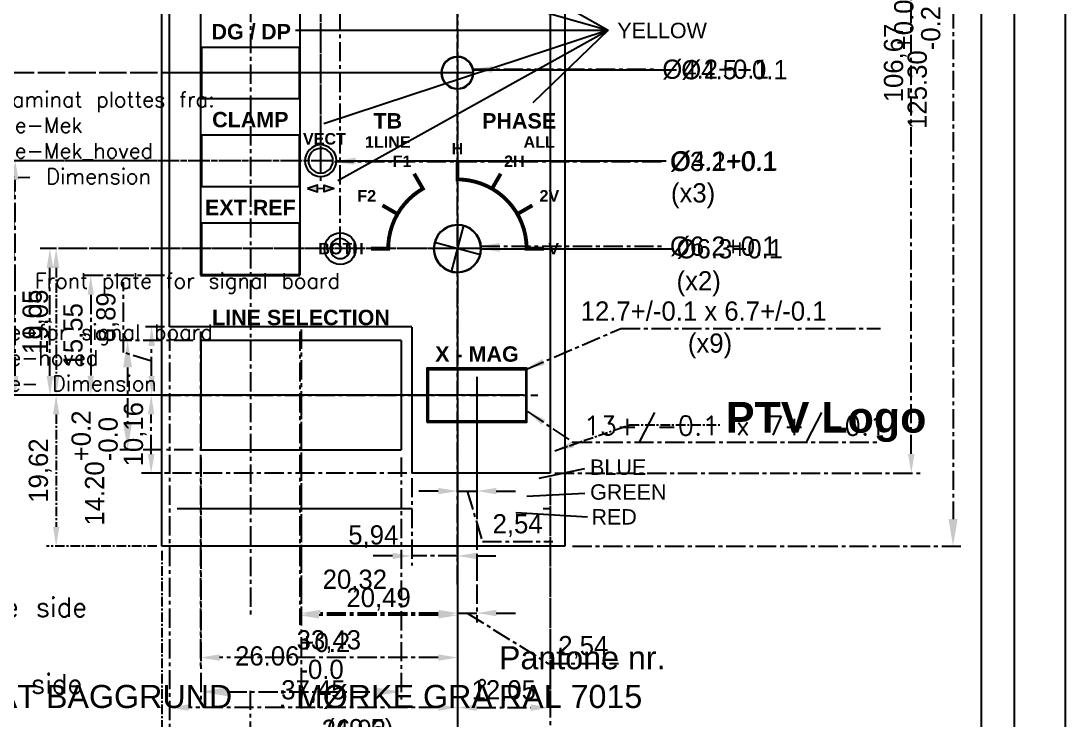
# Model space of a CAD drawing. Extents: x -4 to 200, y 9 to 291.
# Drawn here: x 64.2 to 200, y 105.4 to 196.3 of the extents above; entities that cross this region are included whole.
import ezdxf
from ezdxf.enums import TextEntityAlignment as Align

# ---------------------------------------------------------------- set-up
doc = ezdxf.new("R2010")
doc.units = 0
doc.header["$MEASUREMENT"] = 0
doc.linetypes.add('CENTER', pattern=[2, 1.25, -0.25, 0.25, -0.25])
doc.linetypes.add('CENTERX2', pattern=[4, 2.5, -0.5, 0.5, -0.5])
for name, color, linetype in [('110-1 - hoved', 1, 'CONTINUOUS'), ('115-1-White_text', 7, 'CONTINUOUS'), ('115-1_YELLOW_text', 2, 'CONTINUOUS'), ('Frontplate -Dimension', 6, 'CENTERX2'), ('Frontplate -hoved', 6, 'CONTINUOUS'), ('Frontplate f. signal board', 4, 'CONTINUOUS'), ('README', 7, 'CONTINUOUS'), ('Textplate - Mek.', 3, 'CONTINUOUS'), ('Textplate - Mek_hoved', 40, 'CONTINUOUS'), ('Textplate -Dimension', 1, 'CENTERX2')]:
    doc.layers.add(name, color=color, linetype=linetype)
doc.styles.add('dk-audio', font='ARIALBD.TTF')
doc.styles.add('TXT', font='txt')
doc.styles.add('UV', font='ARIAL.TTF')
doc.dimstyles.new('ISO-25', dxfattribs={"dimtxt": 2.5, "dimasz": 2.5, "dimexe": 1.25, "dimexo": 0.625, "dimtad": 1, "dimtxsty": 'Standard', "dimcen": 2.5, "dimadec": 0, "dimazin": 0, "dimtfac": 1, "dimtmove": 0, "dimatfit": 3, "dimfxl": 0, "dimarcsym": 0})
doc.dimstyles.new('TOL', dxfattribs={"dimtxt": 2.5, "dimasz": 3.5, "dimexe": 1, "dimexo": 1, "dimgap": 1, "dimtad": 0, "dimzin": 0, "dimdsep": 46, "dimtxsty": 'Standard', "dimcen": 0.09, "dimadec": 0, "dimazin": 0, "dimtol": 1, "dimtm": 0.2, "dimtfac": 1, "dimtix": 1, "dimtmove": 2, "dimatfit": 3, "dimfxl": 0, "dimtvp": 0.8, "dimtolj": 1, "dimtzin": 0, "dimarcsym": 0})

# ---------------------------------------------------------------- blocks, each defined once
blk = doc.blocks.new('*D0')
at = {"layer": 'Textplate -Dimension', "color": 0, "lineweight": -2}
for p, q in [((135.95, 253.3), (186.43, 253.3)), ((185.43, 249.8), (185.43, 131.5)), ((135.95, 128), (186.43, 128))]:
    blk.add_line(p, q, dxfattribs=at)
at = {"layer": 'Textplate -Dimension', "color": 0}
for points in [[(184.85, 249.8), (186.02, 249.8), (185.43, 253.3)], [(184.85, 131.5), (186.02, 131.5), (185.43, 128)]]:
    blk.add_solid(points, dxfattribs=at)
at = {"layer": 'Textplate -Dimension', "color": 0, "insert": (180.77, 190.65), "char_height": 2.5, "attachment_point": 5, "rotation": 90}
blk.add_mtext('\\A1;125.30\\S+0.0^ -0.2;', dxfattribs=at)
blk = doc.blocks.new('*D2')
at = {"layer": 'Textplate -Dimension', "color": 0, "lineweight": -2}
for p, q in [((87.62, 139.52), (87.62, 108.06)), ((113.68, 139.52), (113.68, 108.06)), ((91.12, 109.06), (110.18, 109.06))]:
    blk.add_line(p, q, dxfattribs=at)
at = {"layer": 'Textplate -Dimension', "color": 0}
for points in [[(91.12, 109.64), (91.12, 108.47), (87.62, 109.06)], [(110.18, 109.64), (110.18, 108.47), (113.68, 109.06)]]:
    blk.add_solid(points, dxfattribs=at)
at = {"layer": 'Textplate -Dimension', "color": 0, "insert": (99.56, 113.72), "char_height": 2.5, "attachment_point": 5}
blk.add_mtext('\\A1;26.06\\S+0.2^ -0.0;', dxfattribs=at)
blk = doc.blocks.new('*D4')
at = {"layer": 'Textplate -Dimension', "color": 0, "lineweight": -2}
for p, q in [((81.92, 178.1), (62, 178.1)), ((63.25, 175.6), (63.25, 150.12)), ((71.43, 147.62), (62, 147.62))]:
    blk.add_line(p, q, dxfattribs=at)
at = {"layer": 'Textplate -Dimension', "color": 0}
for points in [[(62.83, 175.6), (63.67, 175.6), (63.25, 178.1)], [(62.83, 150.12), (63.67, 150.12), (63.25, 147.62)]]:
    blk.add_solid(points, dxfattribs=at)
at = {"layer": 'Textplate -Dimension', "color": 0, "insert": (61.17, 162.86), "char_height": 2.5, "attachment_point": 5, "rotation": 90}
blk.add_mtext('30,48', dxfattribs=at)
blk = doc.blocks.new('*D5')
at = {"layer": 'Textplate -Dimension', "color": 0, "lineweight": -2}
for p, q in [((81.92, 189.53), (55.12, 189.53)), ((56.37, 150.12), (56.37, 187.03)), ((62.63, 147.62), (55.12, 147.62))]:
    blk.add_line(p, q, dxfattribs=at)
at = {"layer": 'Textplate -Dimension', "color": 0}
for points in [[(55.95, 187.03), (56.78, 187.03), (56.37, 189.53)], [(55.95, 150.12), (56.78, 150.12), (56.37, 147.62)]]:
    blk.add_solid(points, dxfattribs=at)
at = {"layer": 'Textplate -Dimension', "color": 0, "insert": (54.28, 168.57), "char_height": 2.5, "attachment_point": 5, "rotation": 90}
blk.add_mtext('41,91', dxfattribs=at)
blk = doc.blocks.new('*D6')
at = {"layer": 'Textplate -Dimension', "color": 0, "lineweight": -2}
for p, q in [((81.92, 200.96), (46.89, 200.96)), ((48.14, 198.46), (48.14, 150.12)), ((55.74, 147.62), (46.89, 147.62))]:
    blk.add_line(p, q, dxfattribs=at)
at = {"layer": 'Textplate -Dimension', "color": 0}
for points in [[(47.72, 198.46), (48.56, 198.46), (48.14, 200.96)], [(47.72, 150.12), (48.56, 150.12), (48.14, 147.62)]]:
    blk.add_solid(points, dxfattribs=at)
at = {"layer": 'Textplate -Dimension', "color": 0, "insert": (46.06, 174.29), "char_height": 2.5, "attachment_point": 5, "rotation": 90}
blk.add_mtext('53,34', dxfattribs=at)
blk = doc.blocks.new('*D7')
at = {"layer": 'Textplate -Dimension', "color": 0, "lineweight": -2}
for p, q in [((81.92, 212.39), (38.88, 212.39)), ((40.13, 209.89), (40.13, 150.12)), ((47.51, 147.62), (38.88, 147.62))]:
    blk.add_line(p, q, dxfattribs=at)
at = {"layer": 'Textplate -Dimension', "color": 0}
for points in [[(39.72, 209.89), (40.55, 209.89), (40.13, 212.39)], [(39.72, 150.12), (40.55, 150.12), (40.13, 147.62)]]:
    blk.add_solid(points, dxfattribs=at)
at = {"layer": 'Textplate -Dimension', "color": 0, "insert": (38.05, 180), "char_height": 2.5, "attachment_point": 5, "rotation": 90}
blk.add_mtext('64,77', dxfattribs=at)
blk = doc.blocks.new('*D8')
at = {"layer": 'Textplate -Dimension', "color": 0, "lineweight": -2}
for p, q in [((81.92, 223.82), (29.99, 223.82)), ((31.24, 221.32), (31.24, 150.12)), ((38.26, 147.62), (29.99, 147.62))]:
    blk.add_line(p, q, dxfattribs=at)
at = {"layer": 'Textplate -Dimension', "color": 0}
for points in [[(30.82, 221.32), (31.66, 221.32), (31.24, 223.82)], [(30.82, 150.12), (31.66, 150.12), (31.24, 147.62)]]:
    blk.add_solid(points, dxfattribs=at)
at = {"layer": 'Textplate -Dimension', "color": 0, "insert": (29.16, 185.72), "char_height": 2.5, "attachment_point": 5, "rotation": 90}
blk.add_mtext('76,2', dxfattribs=at)
blk = doc.blocks.new('*D9')
at = {"layer": 'Textplate -Dimension', "color": 0, "lineweight": -2}
for p, q in [((81.92, 235.25), (20.43, 235.25)), ((21.68, 232.75), (21.68, 150.12)), ((29.37, 147.62), (20.43, 147.62))]:
    blk.add_line(p, q, dxfattribs=at)
at = {"layer": 'Textplate -Dimension', "color": 0}
for points in [[(21.26, 232.75), (22.1, 232.75), (21.68, 235.25)], [(21.26, 150.12), (22.1, 150.12), (21.68, 147.62)]]:
    blk.add_solid(points, dxfattribs=at)
at = {"layer": 'Textplate -Dimension', "color": 0, "insert": (19.6, 191.44), "char_height": 2.5, "attachment_point": 5, "rotation": 90}
blk.add_mtext('87,63', dxfattribs=at)
blk = doc.blocks.new('*D10')
at = {"layer": 'Textplate -Dimension', "color": 0, "lineweight": -2}
for p, q in [((86.64, 154.72), (77.1, 154.72)), ((78.1, 151.22), (78.1, 144.02)), ((86.64, 140.52), (77.1, 140.52))]:
    blk.add_line(p, q, dxfattribs=at)
at = {"layer": 'Textplate -Dimension', "color": 0}
for points in [[(77.52, 151.22), (78.68, 151.22), (78.1, 154.72)], [(77.52, 144.02), (78.68, 144.02), (78.1, 140.52)]]:
    blk.add_solid(points, dxfattribs=at)
at = {"layer": 'Textplate -Dimension', "color": 0, "insert": (73.81, 138.14), "char_height": 2.5, "attachment_point": 5, "rotation": 90}
blk.add_mtext('\\A1;14.20\\S+0.2^ -0.0;', dxfattribs=at)
blk = doc.blocks.new('*D16')
at = {"layer": 'Textplate -Dimension', "color": 0, "lineweight": -2}
for p, q in [((120.99, 122.38), (120.99, 100.6)), ((94.06, 109.19), (94.06, 100.6)), ((118.49, 101.85), (96.56, 101.85))]:
    blk.add_line(p, q, dxfattribs=at)
at = {"layer": 'Textplate -Dimension', "color": 0}
for points in [[(96.56, 102.27), (96.56, 101.44), (94.06, 101.85)], [(118.49, 102.27), (118.49, 101.44), (120.99, 101.85)]]:
    blk.add_solid(points, dxfattribs=at)
at = {"layer": 'Textplate -Dimension', "color": 0, "insert": (107.52, 103.94), "char_height": 2.5, "attachment_point": 5}
blk.add_mtext('26,92', dxfattribs=at)
blk = doc.blocks.new('*D18')
at = {"layer": 'Frontplate -Dimension', "color": 0, "linetype": 'CENTERX2', "lineweight": -2}
for p, q in [((81.28, 147.62), (79.92, 147.62)), ((81.17, 139.96), (81.17, 145.12)), ((114.42, 137.46), (79.92, 137.46))]:
    blk.add_line(p, q, dxfattribs=at)
at = {"layer": 'Frontplate -Dimension', "color": 0, "linetype": 'CENTERX2'}
for points in [[(80.75, 145.12), (81.59, 145.12), (81.17, 147.62)], [(80.75, 139.96), (81.59, 139.96), (81.17, 137.46)]]:
    blk.add_solid(points, dxfattribs=at)
at = {"layer": 'Frontplate -Dimension', "color": 0, "linetype": 'CENTERX2', "insert": (79.09, 142.54), "char_height": 2.5, "attachment_point": 5, "rotation": 90}
blk.add_mtext('10,16', dxfattribs=at)
blk = doc.blocks.new('*D19')
at = {"layer": 'Frontplate -Dimension', "color": 0, "linetype": 'CENTERX2', "lineweight": -2}
for p, q in [((120.78, 166.67), (66.75, 166.67)), ((68, 150.12), (68, 164.17)), ((82.91, 147.62), (66.75, 147.62))]:
    blk.add_line(p, q, dxfattribs=at)
at = {"layer": 'Frontplate -Dimension', "color": 0, "linetype": 'CENTERX2'}
for points in [[(67.58, 164.17), (68.42, 164.17), (68, 166.67)], [(67.58, 150.12), (68.42, 150.12), (68, 147.62)]]:
    blk.add_solid(points, dxfattribs=at)
at = {"layer": 'Frontplate -Dimension', "color": 0, "linetype": 'CENTERX2', "insert": (65.92, 157.15), "char_height": 2.5, "attachment_point": 5, "rotation": 90}
blk.add_mtext('19,05', dxfattribs=at)
blk = doc.blocks.new('*D20')
at = {"layer": 'Frontplate -Dimension', "color": 0, "linetype": 'CENTERX2', "lineweight": -2}
for p, q in [((104.47, 178.1), (62.25, 178.1)), ((63.5, 150.12), (63.5, 175.6)), ((82.91, 147.62), (62.25, 147.62))]:
    blk.add_line(p, q, dxfattribs=at)
at = {"layer": 'Frontplate -Dimension', "color": 0, "linetype": 'CENTERX2'}
for points in [[(63.08, 175.6), (63.92, 175.6), (63.5, 178.1)], [(63.08, 150.12), (63.92, 150.12), (63.5, 147.62)]]:
    blk.add_solid(points, dxfattribs=at)
at = {"layer": 'Frontplate -Dimension', "color": 0, "linetype": 'CENTERX2', "insert": (61.42, 162.86), "char_height": 2.5, "attachment_point": 5, "rotation": 90}
blk.add_mtext('30,48', dxfattribs=at)
blk = doc.blocks.new('*D21')
at = {"layer": 'Frontplate -Dimension', "color": 0, "linetype": 'CENTERX2', "lineweight": -2}
for p, q in [((120.97, 189.53), (57.25, 189.53)), ((58.5, 150.12), (58.5, 187.03)), ((128.94, 147.62), (57.25, 147.62))]:
    blk.add_line(p, q, dxfattribs=at)
at = {"layer": 'Frontplate -Dimension', "color": 0, "linetype": 'CENTERX2'}
for points in [[(58.08, 187.03), (58.92, 187.03), (58.5, 189.53)], [(58.08, 150.12), (58.92, 150.12), (58.5, 147.62)]]:
    blk.add_solid(points, dxfattribs=at)
at = {"layer": 'Frontplate -Dimension', "color": 0, "linetype": 'CENTERX2', "insert": (56.42, 168.57), "char_height": 2.5, "attachment_point": 5, "rotation": 90}
blk.add_mtext('41,91', dxfattribs=at)
blk = doc.blocks.new('*D22')
at = {"layer": 'Frontplate -Dimension', "color": 0, "linetype": 'CENTERX2', "lineweight": -2}
for p, q in [((102.78, 200.96), (51.75, 200.96)), ((53, 150.12), (53, 198.46)), ((116.4, 147.62), (51.75, 147.62))]:
    blk.add_line(p, q, dxfattribs=at)
at = {"layer": 'Frontplate -Dimension', "color": 0, "linetype": 'CENTERX2'}
for points in [[(52.58, 198.46), (53.42, 198.46), (53, 200.96)], [(52.58, 150.12), (53.42, 150.12), (53, 147.62)]]:
    blk.add_solid(points, dxfattribs=at)
at = {"layer": 'Frontplate -Dimension', "color": 0, "linetype": 'CENTERX2', "insert": (50.92, 174.29), "char_height": 2.5, "attachment_point": 5, "rotation": 90}
blk.add_mtext('53,34', dxfattribs=at)
blk = doc.blocks.new('*D23')
at = {"layer": 'Frontplate -Dimension', "color": 0, "linetype": 'CENTERX2', "lineweight": -2}
for p, q in [((122.47, 212.39), (46.25, 212.39)), ((47.5, 150.12), (47.5, 209.89)), ((116.4, 147.62), (46.25, 147.62))]:
    blk.add_line(p, q, dxfattribs=at)
at = {"layer": 'Frontplate -Dimension', "color": 0, "linetype": 'CENTERX2'}
for points in [[(47.08, 209.89), (47.92, 209.89), (47.5, 212.39)], [(47.08, 150.12), (47.92, 150.12), (47.5, 147.62)]]:
    blk.add_solid(points, dxfattribs=at)
at = {"layer": 'Frontplate -Dimension', "color": 0, "linetype": 'CENTERX2', "insert": (45.42, 180), "char_height": 2.5, "attachment_point": 5, "rotation": 90}
blk.add_mtext('64,77', dxfattribs=at)
blk = doc.blocks.new('*D24')
at = {"layer": 'Frontplate -Dimension', "color": 0, "linetype": 'CENTERX2', "lineweight": -2}
for p, q in [((102.78, 223.82), (40.75, 223.82)), ((42, 150.12), (42, 221.32)), ((116.4, 147.62), (40.75, 147.62))]:
    blk.add_line(p, q, dxfattribs=at)
at = {"layer": 'Frontplate -Dimension', "color": 0, "linetype": 'CENTERX2'}
for points in [[(41.58, 221.32), (42.42, 221.32), (42, 223.82)], [(41.58, 150.12), (42.42, 150.12), (42, 147.62)]]:
    blk.add_solid(points, dxfattribs=at)
at = {"layer": 'Frontplate -Dimension', "color": 0, "linetype": 'CENTERX2', "insert": (39.92, 185.72), "char_height": 2.5, "attachment_point": 5, "rotation": 90}
blk.add_mtext('76,2', dxfattribs=at)
blk = doc.blocks.new('*D25')
at = {"layer": 'Frontplate -Dimension', "color": 0, "linetype": 'CENTERX2', "lineweight": -2}
for p, q in [((77.58, 153.16), (77.58, 162.33)), ((82.91, 156.51), (79.98, 156.51)), ((81.23, 150.12), (81.23, 154.01)), ((81.23, 152.06), (77.58, 153.16)), ((116.4, 147.62), (79.98, 147.62))]:
    blk.add_line(p, q, dxfattribs=at)
at = {"layer": 'Frontplate -Dimension', "color": 0, "linetype": 'CENTERX2'}
for points in [[(80.81, 154.01), (81.64, 154.01), (81.23, 156.51)], [(80.81, 150.12), (81.64, 150.12), (81.23, 147.62)]]:
    blk.add_solid(points, dxfattribs=at)
at = {"layer": 'Frontplate -Dimension', "color": 0, "linetype": 'CENTERX2', "insert": (75.5, 157.74), "char_height": 2.5, "attachment_point": 5, "rotation": 90}
blk.add_mtext('8,89', dxfattribs=at)
blk = doc.blocks.new('*D26')
at = {"layer": 'Frontplate -Dimension', "color": 0, "linetype": 'CENTERX2', "lineweight": -2}
for p, q in [((82.91, 163.17), (72.06, 163.17)), ((73.31, 160.67), (73.31, 150.12)), ((116.4, 147.62), (72.06, 147.62))]:
    blk.add_line(p, q, dxfattribs=at)
at = {"layer": 'Frontplate -Dimension', "color": 0, "linetype": 'CENTERX2'}
for points in [[(72.9, 160.67), (73.73, 160.67), (73.31, 163.17)], [(72.9, 150.12), (73.73, 150.12), (73.31, 147.62)]]:
    blk.add_solid(points, dxfattribs=at)
at = {"layer": 'Frontplate -Dimension', "color": 0, "linetype": 'CENTERX2', "insert": (71.23, 155.4), "char_height": 2.5, "attachment_point": 5, "rotation": 90}
blk.add_mtext('15,55', dxfattribs=at)
blk = doc.blocks.new('*D27')
at = {"layer": 'Frontplate -Dimension', "color": 0, "linetype": 'CENTERX2', "lineweight": -2}
for p, q in [((100.5, 155.88), (100.5, 117.75)), ((120.99, 136.84), (120.99, 117.75)), ((118.49, 119), (103, 119))]:
    blk.add_line(p, q, dxfattribs=at)
at = {"layer": 'Frontplate -Dimension', "color": 0, "linetype": 'CENTERX2'}
for points in [[(103, 119.42), (103, 118.58), (100.5, 119)], [(118.49, 119.42), (118.49, 118.58), (120.99, 119)]]:
    blk.add_solid(points, dxfattribs=at)
at = {"layer": 'Frontplate -Dimension', "color": 0, "linetype": 'CENTERX2', "insert": (110.74, 121.08), "char_height": 2.5, "attachment_point": 5}
blk.add_mtext('20,49', dxfattribs=at)
blk = doc.blocks.new('*D28')
at = {"layer": 'Frontplate -Dimension', "color": 0, "linetype": 'CENTERX2', "lineweight": -2}
for p, q in [((87.56, 155.88), (87.56, 112.25)), ((120.99, 136.84), (120.99, 112.25)), ((118.49, 113.5), (90.06, 113.5))]:
    blk.add_line(p, q, dxfattribs=at)
at = {"layer": 'Frontplate -Dimension', "color": 0, "linetype": 'CENTERX2'}
for points in [[(90.06, 113.92), (90.06, 113.08), (87.56, 113.5)], [(118.49, 113.92), (118.49, 113.08), (120.99, 113.5)]]:
    blk.add_solid(points, dxfattribs=at)
at = {"layer": 'Frontplate -Dimension', "color": 0, "linetype": 'CENTERX2', "insert": (104.27, 115.58), "char_height": 2.5, "attachment_point": 5}
blk.add_mtext('33,43', dxfattribs=at)
blk = doc.blocks.new('*D29')
at = {"layer": 'Frontplate -Dimension', "color": 0, "linetype": 'CENTERX2', "lineweight": -2}
for p, q in [((83.54, 155.88), (83.54, 100.75)), ((133.04, 136.22), (133.04, 100.75)), ((130.54, 102), (86.04, 102))]:
    blk.add_line(p, q, dxfattribs=at)
at = {"layer": 'Frontplate -Dimension', "color": 0, "linetype": 'CENTERX2'}
for points in [[(86.04, 102.42), (86.04, 101.58), (83.54, 102)], [(130.54, 102.42), (130.54, 101.58), (133.04, 102)]]:
    blk.add_solid(points, dxfattribs=at)
at = {"layer": 'Frontplate -Dimension', "color": 0, "linetype": 'CENTERX2', "insert": (108.29, 103.88), "char_height": 2.5, "attachment_point": 5}
blk.add_mtext('(49.5)', dxfattribs=at)
blk = doc.blocks.new('*D31')
at = {"layer": 'Frontplate -Dimension', "color": 0, "linetype": 'CENTERX2', "lineweight": -2}
for p, q in [((82.91, 244.14), (18.75, 244.14)), ((20, 150.12), (20, 241.64)), ((116.4, 147.62), (18.75, 147.62))]:
    blk.add_line(p, q, dxfattribs=at)
at = {"layer": 'Frontplate -Dimension', "color": 0, "linetype": 'CENTERX2'}
for points in [[(19.58, 241.64), (20.42, 241.64), (20, 244.14)], [(19.58, 150.12), (20.42, 150.12), (20, 147.62)]]:
    blk.add_solid(points, dxfattribs=at)
at = {"layer": 'Frontplate -Dimension', "color": 0, "linetype": 'CENTERX2', "insert": (17.92, 195.88), "char_height": 2.5, "attachment_point": 5, "rotation": 90}
blk.add_mtext('96,52', dxfattribs=at)
blk = doc.blocks.new('*D33')
at = {"layer": 'Frontplate -Dimension', "color": 0, "linetype": 'CENTERX2', "lineweight": -2}
for p, q in [((82.91, 231.75), (35.75, 231.75)), ((37, 229.25), (37, 150.12)), ((114.42, 147.62), (35.75, 147.62))]:
    blk.add_line(p, q, dxfattribs=at)
at = {"layer": 'Frontplate -Dimension', "color": 0, "linetype": 'CENTERX2'}
for points in [[(36.58, 229.25), (37.42, 229.25), (37, 231.75)], [(36.58, 150.12), (37.42, 150.12), (37, 147.62)]]:
    blk.add_solid(points, dxfattribs=at)
at = {"layer": 'Frontplate -Dimension', "color": 0, "linetype": 'CENTERX2', "insert": (34.92, 189.69), "char_height": 2.5, "attachment_point": 5, "rotation": 90}
blk.add_mtext('84,13', dxfattribs=at)
blk = doc.blocks.new('*D35')
at = {"layer": 'Frontplate -Dimension', "color": 0, "linetype": 'CENTERX2', "lineweight": -2}
for p, q in [((120.36, 235.25), (30.25, 235.25)), ((31.5, 232.75), (31.5, 150.12)), ((116.4, 147.62), (30.25, 147.62))]:
    blk.add_line(p, q, dxfattribs=at)
at = {"layer": 'Frontplate -Dimension', "color": 0, "linetype": 'CENTERX2'}
for points in [[(31.08, 232.75), (31.92, 232.75), (31.5, 235.25)], [(31.08, 150.12), (31.92, 150.12), (31.5, 147.62)]]:
    blk.add_solid(points, dxfattribs=at)
at = {"layer": 'Frontplate -Dimension', "color": 0, "linetype": 'CENTERX2', "insert": (29.42, 191.44), "char_height": 2.5, "attachment_point": 5, "rotation": 90}
blk.add_mtext('87,63', dxfattribs=at)
blk = doc.blocks.new('*D36')
at = {"layer": 'Frontplate -Dimension', "color": 0, "linetype": 'CENTERX2', "lineweight": -2}
for p, q in [((120.99, 166.04), (120.99, 105.75)), ((133.04, 136.85), (133.04, 105.75)), ((123.49, 107), (130.54, 107))]:
    blk.add_line(p, q, dxfattribs=at)
at = {"layer": 'Frontplate -Dimension', "color": 0, "linetype": 'CENTERX2'}
for points in [[(123.49, 107.42), (123.49, 106.58), (120.99, 107)], [(130.54, 107.42), (130.54, 106.58), (133.04, 107)]]:
    blk.add_solid(points, dxfattribs=at)
at = {"layer": 'Frontplate -Dimension', "color": 0, "linetype": 'CENTERX2', "insert": (127.01, 109.08), "char_height": 2.5, "attachment_point": 5}
blk.add_mtext('12,05', dxfattribs=at)
blk = doc.blocks.new('*D37')
at = {"layer": 'Frontplate -Dimension', "color": 0, "linetype": 'CENTERX2', "lineweight": -2}
for p, q in [((120.99, 166.04), (120.99, 105.75)), ((83.54, 155.88), (83.54, 105.75)), ((118.49, 107), (86.04, 107))]:
    blk.add_line(p, q, dxfattribs=at)
at = {"layer": 'Frontplate -Dimension', "color": 0, "linetype": 'CENTERX2'}
for points in [[(86.04, 107.42), (86.04, 106.58), (83.54, 107)], [(118.49, 107.42), (118.49, 106.58), (120.99, 107)]]:
    blk.add_solid(points, dxfattribs=at)
at = {"layer": 'Frontplate -Dimension', "color": 0, "linetype": 'CENTERX2', "insert": (102.26, 109.08), "char_height": 2.5, "attachment_point": 5}
blk.add_mtext('37,45', dxfattribs=at)
blk = doc.blocks.new('*D39')
at = {"layer": 'Frontplate -Dimension', "color": 0, "linetype": 'CENTERX2', "lineweight": -2}
for p, q in [((103.21, 177.12), (103.21, 271.25)), ((120.99, 235.88), (120.99, 271.25)), ((118.49, 270), (105.71, 270))]:
    blk.add_line(p, q, dxfattribs=at)
at = {"layer": 'Frontplate -Dimension', "color": 0, "linetype": 'CENTERX2'}
for points in [[(105.71, 270.42), (105.71, 269.58), (103.21, 270)], [(118.49, 270.42), (118.49, 269.58), (120.99, 270)]]:
    blk.add_solid(points, dxfattribs=at)
at = {"layer": 'Frontplate -Dimension', "color": 0, "linetype": 'CENTERX2', "insert": (112.1, 272.08), "char_height": 2.5, "attachment_point": 5}
blk.add_mtext('17,78', dxfattribs=at)
blk = doc.blocks.new('*D40')
at = {"layer": 'Frontplate -Dimension', "color": 0, "linetype": 'CENTERX2', "lineweight": -2}
for p, q in [((105.75, 167.03), (105.75, 263.75)), ((120.99, 235.88), (120.99, 263.75)), ((118.49, 262.5), (108.25, 262.5))]:
    blk.add_line(p, q, dxfattribs=at)
at = {"layer": 'Frontplate -Dimension', "color": 0, "linetype": 'CENTERX2'}
for points in [[(108.25, 262.92), (108.25, 262.08), (105.75, 262.5)], [(118.49, 262.92), (118.49, 262.08), (120.99, 262.5)]]:
    blk.add_solid(points, dxfattribs=at)
at = {"layer": 'Frontplate -Dimension', "color": 0, "linetype": 'CENTERX2', "insert": (113.37, 264.58), "char_height": 2.5, "attachment_point": 5}
blk.add_mtext('15,24', dxfattribs=at)
blk = doc.blocks.new('*D41')
at = {"layer": 'Frontplate -Dimension', "color": 0, "linetype": 'CENTERX2', "lineweight": -2}
for p, q in [((133.67, 244.14), (181.25, 244.14)), ((180, 139.97), (180, 241.64)), ((133.66, 137.47), (181.25, 137.47))]:
    blk.add_line(p, q, dxfattribs=at)
at = {"layer": 'Frontplate -Dimension', "color": 0, "linetype": 'CENTERX2'}
for points in [[(179.58, 241.64), (180.42, 241.64), (180, 244.14)], [(179.58, 139.97), (180.42, 139.97), (180, 137.47)]]:
    blk.add_solid(points, dxfattribs=at)
at = {"layer": 'Frontplate -Dimension', "color": 0, "linetype": 'CENTERX2', "insert": (177.92, 190.81), "char_height": 2.5, "attachment_point": 5, "rotation": 90}
blk.add_mtext('106,67', dxfattribs=at)
blk = doc.blocks.new('*D45')
at = {"layer": 'Frontplate -Dimension', "color": 0, "linetype": 'CENTERX2', "lineweight": -2}
for p, q in [((120.99, 166.04), (120.99, 125.47)), ((115.05, 136.84), (115.05, 125.47)), ((112.55, 126.72), (110.05, 126.72)), ((120.99, 126.72), (115.05, 126.72)), ((123.49, 126.72), (125.99, 126.72))]:
    blk.add_line(p, q, dxfattribs=at)
at = {"layer": 'Frontplate -Dimension', "color": 0, "linetype": 'CENTERX2'}
for points in [[(112.55, 127.13), (112.55, 126.3), (115.05, 126.72)], [(123.49, 127.13), (123.49, 126.3), (120.99, 126.72)]]:
    blk.add_solid(points, dxfattribs=at)
at = {"layer": 'Frontplate -Dimension', "color": 0, "linetype": 'CENTERX2', "insert": (110.05, 129.22), "char_height": 2.5, "attachment_point": 5}
blk.add_mtext('5,94', dxfattribs=at)
blk = doc.blocks.new('*D46')
at = {"layer": 'Textplate -Dimension', "color": 0, "lineweight": -2}
for p, q in [((120.99, 166.04), (120.99, 118.04)), ((123.53, 147), (123.53, 118.04)), ((118.49, 119.29), (115.99, 119.29)), ((120.99, 119.29), (123.53, 119.29)), ((120.99, 119.29), (123.53, 119.29)), ((122.26, 119.29), (132.77, 112.73)), ((126.03, 119.29), (128.53, 119.29)), ((132.77, 112.73), (141.93, 112.73))]:
    blk.add_line(p, q, dxfattribs=at)
at = {"layer": 'Textplate -Dimension', "color": 0}
for points in [[(118.49, 119.71), (118.49, 118.88), (120.99, 119.29)], [(126.03, 119.71), (126.03, 118.88), (123.53, 119.29)]]:
    blk.add_solid(points, dxfattribs=at)
at = {"layer": 'Textplate -Dimension', "color": 0, "insert": (137.35, 114.82), "char_height": 2.5, "attachment_point": 5}
blk.add_mtext('2,54', dxfattribs=at)
blk = doc.blocks.new('*D47')
at = {"layer": 'Textplate -Dimension', "color": 0, "lineweight": -2}
for p, q in [((120.99, 166.04), (120.99, 118.04)), ((100.67, 147), (100.67, 118.04)), ((118.49, 119.29), (103.17, 119.29))]:
    blk.add_line(p, q, dxfattribs=at)
at = {"layer": 'Textplate -Dimension', "color": 0}
for points in [[(103.17, 119.7), (103.17, 118.87), (100.67, 119.29)], [(118.49, 119.7), (118.49, 118.87), (120.99, 119.29)]]:
    blk.add_solid(points, dxfattribs=at)
at = {"layer": 'Textplate -Dimension', "color": 0, "insert": (107.65, 123.45), "char_height": 2.5, "attachment_point": 5}
blk.add_mtext('20,32', dxfattribs=at)
blk = doc.blocks.new('*D53')
at = {"layer": 'Textplate -Dimension', "color": 0, "linetype": 'CENTER', "lineweight": -2}
for p, q in [((120.36, 166.67), (67.56, 166.67)), ((68.81, 164.17), (68.81, 150.12)), ((87.01, 147.62), (67.56, 147.62))]:
    blk.add_line(p, q, dxfattribs=at)
at = {"layer": 'Textplate -Dimension', "color": 0, "linetype": 'CENTER'}
for points in [[(68.4, 164.17), (69.23, 164.17), (68.81, 166.67)], [(68.4, 150.12), (69.23, 150.12), (68.81, 147.62)]]:
    blk.add_solid(points, dxfattribs=at)
at = {"layer": 'Textplate -Dimension', "color": 0, "linetype": 'CENTER', "insert": (66.73, 157.15), "char_height": 2.5, "attachment_point": 5, "rotation": 90}
blk.add_mtext('19,05', dxfattribs=at)
blk = doc.blocks.new('*D54')
at = {"layer": 'Textplate -Dimension', "color": 0, "linetype": 'CENTER', "lineweight": -2}
for p, q in [((87.01, 147.62), (67.56, 147.62)), ((68.81, 145.12), (68.81, 130.5)), ((81.92, 128), (67.56, 128))]:
    blk.add_line(p, q, dxfattribs=at)
at = {"layer": 'Textplate -Dimension', "color": 0, "linetype": 'CENTER'}
for points in [[(68.4, 145.12), (69.23, 145.12), (68.81, 147.62)], [(68.4, 130.5), (69.23, 130.5), (68.81, 128)]]:
    blk.add_solid(points, dxfattribs=at)
at = {"layer": 'Textplate -Dimension', "color": 0, "linetype": 'CENTER', "insert": (66.73, 137.81), "char_height": 2.5, "attachment_point": 5, "rotation": 90}
blk.add_mtext('19,62', dxfattribs=at)
blk = doc.blocks.new('*D55')
at = {"layer": 'Textplate -Dimension', "color": 0, "linetype": 'CENTER', "lineweight": -2}
for p, q in [((120.99, 147), (120.99, 95.04)), ((82.55, 127.38), (82.55, 95.04)), ((118.49, 96.29), (85.05, 96.29))]:
    blk.add_line(p, q, dxfattribs=at)
at = {"layer": 'Textplate -Dimension', "color": 0, "linetype": 'CENTER'}
for points in [[(85.05, 96.71), (85.05, 95.87), (82.55, 96.29)], [(118.49, 96.71), (118.49, 95.87), (120.99, 96.29)]]:
    blk.add_solid(points, dxfattribs=at)
at = {"layer": 'Textplate -Dimension', "color": 0, "linetype": 'CENTER', "insert": (101.77, 98.37), "char_height": 2.5, "attachment_point": 5}
blk.add_mtext('38,44', dxfattribs=at)
blk = doc.blocks.new('*D59')
at = {"layer": 'Frontplate -Dimension', "color": 0, "linetype": 'CENTERX2', "lineweight": -2}
for p, q in [((86.98, 238.75), (24.23, 238.75)), ((25.48, 150.12), (25.48, 236.25)), ((89.15, 147.62), (24.23, 147.62))]:
    blk.add_line(p, q, dxfattribs=at)
at = {"layer": 'Frontplate -Dimension', "color": 0, "linetype": 'CENTERX2'}
for points in [[(25.06, 236.25), (25.89, 236.25), (25.48, 238.75)], [(25.06, 150.12), (25.89, 150.12), (25.48, 147.62)]]:
    blk.add_solid(points, dxfattribs=at)
at = {"layer": 'Frontplate -Dimension', "color": 0, "linetype": 'CENTERX2', "insert": (23.39, 193.19), "char_height": 2.5, "attachment_point": 5, "rotation": 90}
blk.add_mtext('91,13', dxfattribs=at)
blk = doc.blocks.new('*D60')
at = {"layer": 'Frontplate -Dimension', "color": 0, "linetype": 'CENTERX2', "lineweight": -2}
for p, q in [((120.99, 136.84), (120.99, 133.9)), ((123.53, 136.84), (123.53, 133.9)), ((118.49, 135.15), (115.99, 135.15)), ((120.99, 135.15), (123.53, 135.15)), ((120.99, 135.15), (123.53, 135.15)), ((122.26, 135.15), (124.23, 128.58)), ((126.03, 135.15), (128.53, 135.15)), ((124.23, 128.58), (133.39, 128.58))]:
    blk.add_line(p, q, dxfattribs=at)
at = {"layer": 'Frontplate -Dimension', "color": 0, "linetype": 'CENTERX2'}
for points in [[(118.49, 135.56), (118.49, 134.73), (120.99, 135.15)], [(126.03, 135.56), (126.03, 134.73), (123.53, 135.15)]]:
    blk.add_solid(points, dxfattribs=at)
at = {"layer": 'Frontplate -Dimension', "color": 0, "linetype": 'CENTERX2', "insert": (128.81, 130.67), "char_height": 2.5, "attachment_point": 5}
blk.add_mtext('2,54', dxfattribs=at)

msp = doc.modelspace()

# ---------------------------------------------------------------- hatches: boundary and pattern name
at = {"layer": '115-1_YELLOW_text'}
h = msp.add_hatch(color=256, dxfattribs=at)
h.paths.add_polyline_path([(104.975, 174.5), (103.675, 174.067), (103.675, 174.933)])
h.paths.add_polyline_path([(101.475, 174.5), (102.775, 174.067), (102.775, 174.933)])

# ---------------------------------------------------------------- linework, layer by layer
at = {"layer": '110-1 - hoved'}
for p, q in [((100.019, 217.909), (140.588, 195.097)), ((100.019, 206.611), (140.588, 195.097)), ((99.927, 195.097), (140.588, 195.097)), ((140.588, 195.097), (103.596, 182.878)), ((105.43, 175.547), (140.588, 195.097)), ((140.588, 195.097), (130.805, 185.628)), ((131.633, 136.832), (137.558, 138.088)), ((130.017, 134.5), (137.558, 134.859)), ((128.581, 132.348), (137.917, 131.81))]:
    msp.add_line(p, q, dxfattribs=at)
msp.add_lwpolyline([(20, 10), (20, 287), (200, 287), (200, 10)], dxfattribs=at)
at = {"layer": '115-1-White_text'}
for p, q in [((120.987, 169.77), (120.987, 163.57)), ((124.087, 166.67), (117.887, 166.67))]:
    msp.add_line(p, q, dxfattribs=at)
for points, const_width in [([(120.987, 177.92), (120.987, 175.67)], 0.5), ([(115.362, 176.413), (116.487, 174.464)], 0.5), ([(126.612, 176.413), (125.487, 174.464)], 0.5), ([(111.244, 172.295), (113.193, 171.17)], 0.5), ([(130.73, 172.295), (128.781, 171.17)], 0.5), ([(109.737, 166.67), (111.987, 166.67)], 0.5), ([(132.237, 166.67), (129.987, 166.67)], 0.5), ([(115.118, 132.875), (84.547, 132.875)], 0.25), ([(132.947, 132.875), (132.097, 132.875)], 0.25)]:
    msp.add_lwpolyline(points, dxfattribs=dict(at, const_width=const_width))
at = {"layer": '115-1-White_text', "const_width": 0.5}
for points in [[(129.987, 166.67, 0.4220517), (120.747, 175.667, 1.0140898)], [(116.703, 174.585, 0.2828764), (111.99, 166.418, 1.0140898)], [(129.983, 166.418, 0.0069956), (129.987, 166.67, 0.0069956)]]:
    msp.add_lwpolyline(points, format="xyb", dxfattribs=at)
at = {"layer": '115-1-White_text'}
for points in [[(121.789, 169.664), (120.185, 163.676)], [(123.981, 165.868), (117.993, 167.472)]]:
    msp.add_lwpolyline(points, dxfattribs=at)
for start, end in [(180, 181.60325), (358.39675, 359.85218)]:
    msp.add_arc((120.987, 166.67), 9, start, end, dxfattribs=at)
at = {"layer": '115-1_YELLOW_text'}
for points in [[(101.475, 174.5), (102.775, 174.067), (102.775, 174.933)], [(104.975, 174.5), (103.675, 174.067), (103.675, 174.933)]]:
    msp.add_lwpolyline(points, close=True, dxfattribs=at)
at = {"layer": '115-1_YELLOW_text', "const_width": 0.2}
msp.add_lwpolyline([(102.775, 174.5), (103.675, 174.5)], dxfattribs=at)
at = {"layer": 'Frontplate -Dimension', "linetype": 'CENTERX2'}
for p, q in [((120.987, 235.25), (120.987, 136.839)), ((123.527, 149.266), (123.527, 132.568)), ((129.566, 147.62), (81.906, 147.62))]:
    msp.add_line(p, q, dxfattribs=at)
at = {"layer": 'Frontplate -hoved'}
msp.add_lwpolyline([(13.386, 9.084), (13.386, 286.084), (193.386, 286.084), (193.386, 9.084)], dxfattribs=at)
at = {"layer": 'Frontplate f. signal board'}
for p, q in [((83.537, 156.51), (83.537, 244.14)), ((115.047, 156.51), (83.537, 156.51)), ((115.047, 156.454), (115.047, 137.46)), ((133.037, 137.46), (115.046, 137.46))]:
    msp.add_line(p, q, dxfattribs=at)
at = {"layer": 'Frontplate f. signal board', "linetype": 'ByBlock'}
msp.add_line((133.037, 244.091), (133.037, 137.472), dxfattribs=at)
at = {"layer": 'Frontplate f. signal board', "color": 4}
for p, q in [((87.56, 238.7), (87.56, 163.2)), ((100.56, 163.2), (100.56, 231.75)), ((87.6, 163.17), (100.5, 163.17))]:
    msp.add_line(p, q, dxfattribs=at)
msp.add_lwpolyline([(117.027, 144.12), (130.027, 144.12), (130.027, 151.12), (117.027, 151.12)], close=True, dxfattribs=at)
at = {"layer": 'Frontplate f. signal board'}
msp.add_circle((105.747, 166.67), 2.05, dxfattribs=at)
for centre, radius in [((120.987, 189.53), 2.05), ((103.207, 178.1), 2.05), ((120.987, 166.67), 3.05), ((105.747, 166.67), 1.3)]:
    msp.add_arc(centre, radius, 1.29216, 359.7174, dxfattribs=at)
at = {"layer": 'Textplate - Mek.'}
for p, q in [((82.547, 128), (82.547, 253.3)), ((134.947, 253.3), (134.947, 128)), ((87.71, 192.879), (87.71, 186.18)), ((87.713, 192.88), (100.42, 192.88)), ((100.41, 192.879), (100.41, 186.18)), ((87.713, 186.18), (100.399, 186.18)), ((87.71, 181.449), (87.71, 174.75)), ((87.713, 181.45), (100.42, 181.45)), ((100.41, 181.449), (100.41, 174.75)), ((87.713, 174.75), (100.399, 174.75)), ((87.71, 170.019), (87.71, 163.32)), ((87.713, 170.02), (100.42, 170.02)), ((100.41, 170.019), (100.41, 163.32)), ((87.713, 163.32), (100.399, 163.32)), ((113.677, 154.72), (87.617, 154.72)), ((87.637, 154.72), (87.637, 140.52)), ((113.697, 140.52), (113.697, 154.72)), ((117.177, 150.969), (117.177, 144.27)), ((117.18, 150.97), (129.887, 150.97)), ((129.877, 150.969), (129.877, 144.27)), ((117.18, 144.27), (129.866, 144.27)), ((87.617, 140.52), (113.677, 140.52)), ((134.947, 128), (82.547, 128))]:
    msp.add_line(p, q, dxfattribs=at)
for centre, radius in [((120.987, 189.53), 2.1), ((103.207, 178.1), 1.6), ((120.987, 166.67), 3.1)]:
    msp.add_arc(centre, radius, 1.29216, 359.7174, dxfattribs=at)
at = {"layer": 'Textplate - Mek_hoved'}
msp.add_lwpolyline([(9.09, 14.084), (9.09, 291.084), (189.09, 291.084), (189.09, 14.084)], dxfattribs=at)
at = {"layer": 'Textplate -Dimension'}
for p, q in [((103.207, 255), (103.203, 175)), ((120.987, 123), (120.987, 255)), ((94.063, 238.6), (94.063, 118.975)), ((123.087, 189.53), (82.547, 189.53)), ((104.807, 178.1), (82.547, 178.1)), ((124, 166.67), (82.547, 166.67)), ((100.67, 156.158), (100.67, 106.889)), ((123.527, 150), (123.527, 123.951)), ((82.547, 147.62), (131.433, 147.62))]:
    msp.add_line(p, q, dxfattribs=at)
at = {"layer": 'Textplate -Dimension', "linetype": 'ByBlock'}
msp.add_circle((100.67, 109.056), 0.25, dxfattribs=at)

# ---------------------------------------------------------------- texts
at = {"layer": '110-1 - hoved', "style": 'UV'}
for s, height, p in [('YELLOW', 2, (141.777, 194.034)), ('BLUE', 2, (138.234, 137.259)), ('GREEN', 2, (138.234, 134.03)), ('RED', 2, (138.414, 130.801)), ('Pantone nr.', 3, (126.385, 111.98)), ('LAMINAT BAGGRUND', 3, (48.164, 106.943)), (': MØRKE GRÅ', 3, (97.653, 106.943)), ('RAL 7015', 3, (126.385, 106.943))]:
    msp.add_text(s, height=height, dxfattribs=at).set_placement(p)
at = {"layer": '110-1 - hoved', "linetype": 'CENTER', "insert": (155.892, 146.742), "char_height": 4, "attachment_point": 1, "style": 'dk-audio'}
msp.add_mtext('PTV Logo', dxfattribs=at)
at = {"layer": '115-1-White_text', "style": 'dk-audio'}
for s, height, p in [('DG /      ', 2, (94.21, 193.88)), ('CLAMP', 2, (94.063, 182.45)), ('TB', 2, (111.933, 182.289)), ('1LINE', 1.5, (111.933, 179.784)), ('ALL', 1.5, (131.617, 179.784)), ('H', 1.5, (120.987, 178.92)), ('F1', 1.5, (113.787, 177.279)), ('2H', 1.5, (128.393, 177.279)), ('F2', 1.5, (109.197, 172.795)), ('2V', 1.5, (132.942, 172.795)), ('EXT REF', 2, (94.063, 171.02)), ('BOTH', 1.5, (105.855, 165.92)), ('V', 1.5, (133.492, 165.92)), ('LINE SELECTION', 2, (100.647, 156.72)), ('X - MAG', 2, (123.527, 151.97))]:
    msp.add_text(s, height=height, dxfattribs=at).set_placement(p, align=Align.CENTER)
at = {"layer": '115-1_YELLOW_text', "style": 'dk-audio'}
for s, height, p in [('DP', 2, (97.4, 193.88)), ('PHASE', 2, (129.008, 182.289)), ('VECT', 1.5, (103.7, 180.2))]:
    msp.add_text(s, height=height, dxfattribs=at).set_placement(p, align=Align.CENTER)
at = {"layer": 'Frontplate -Dimension', "linetype": 'CENTERX2', "insert": (137.395, 144.908), "char_height": 2.5, "width": 43.42081, "attachment_point": 1, "style": 'dk-audio'}
msp.add_mtext('{\\Ftxt.shx;13+/-0.1 x 7+/-0.1}', dxfattribs=at)
at = {"layer": 'Frontplate f. signal board', "char_height": 2.5, "attachment_point": 1}
for s, insert in [('Ø4.5+0.1\\P ', (150.085, 191.187)), ('Ø4.1+0.1\\P(x3)', (148.749, 179.34)), ('Ø6.3+0.1\\P(x2)', (149.478, 167.905))]:
    msp.add_mtext(s, dxfattribs=dict(at, insert=insert))
at = {"layer": 'Frontplate f. signal board', "insert": (22, 121.3), "char_height": 2.5, "width": 50.2, "attachment_point": 1, "style": 'dk-audio'}
msp.add_mtext('{\\Ftxt.shx;Stanseretning fra denne side}', dxfattribs=at)
at = {"layer": 'README', "linetype": 'CENTER', "char_height": 2, "width": 71.5244, "attachment_point": 1, "style": 'dk-audio'}
for s, insert in [('{\\Ftxt.shx;Måltegning for laminat plottes fra:\\P      Tekstplate-Mek\\P      Tekstplate-Mek_hoved\\P      Textplate- Dimension}', (40.901, 187.072)), ('{\\Ftxt.shx;4008 107 60471 Front plate for signal board \\PPlottes fra:\\P      Frontplate-for signal board\\P      Frontplate-hoved\\P      Frontplate- Dimension}', (40.112, 163.488))]:
    msp.add_mtext(s, dxfattribs=dict(at, insert=insert))
at = {"layer": 'Textplate -Dimension', "char_height": 2.5, "width": 0.625, "attachment_point": 1}
for s, insert in [('Ø4.2+0.1', (147.625, 191.25)), ('Ø3.2+0.1', (148.625, 179.25)), ('Ø6.2+0.1', (148.625, 168.25))]:
    msp.add_mtext(s, dxfattribs=dict(at, insert=insert))
at = {"layer": 'Textplate -Dimension', "insert": (137.015, 159.807), "char_height": 2.5, "attachment_point": 1, "style": 'TXT'}
msp.add_mtext('12.7+/-0.1 x 6.7+/-0.1\\~ \\P               (x9)', dxfattribs=at)
at = {"layer": 'Textplate -Dimension', "insert": (23.187, 111.337), "char_height": 2.5, "width": 49.68532, "attachment_point": 1, "style": 'dk-audio'}
msp.add_mtext('{\\Ftxt.shx;Stanseretning fra tekst side}', dxfattribs=at)

# ---------------------------------------------------------------- dimensions: what is measured, and where the dimension line sits
at = {"layer": 'Frontplate -Dimension', "linetype": 'CENTERX2'}
for base, p1, p2, picture, middle in [((103.207, 270), (120.987, 235.25), (103.207, 176.5), '*D39', (112.097, 272.083)), ((105.747, 262.5), (120.987, 235.25), (105.747, 166.4), '*D40', (113.367, 264.583)), ((83.537, 107), (120.987, 166.67), (83.537, 156.51), '*D37', (102.262, 109.083)), ((133.037, 107), (120.987, 166.67), (133.037, 137.472), '*D36', (127.012, 109.083)), ((87.56, 113.5), (120.987, 137.464), (87.56, 156.51), '*D28', (104.274, 115.583)), ((100.5, 119), (120.987, 137.464), (100.5, 156.51), '*D27', (110.743, 121.083)), ((123.527, 135.145), (120.987, 137.46), (123.527, 137.46), '*D60', (124.851, 130.666))]:
    dim = msp.add_linear_dim(base=base, p1=p1, p2=p2, dimstyle='ISO-25', override={"dimtmove": 1}, dxfattribs=at)
    dim.commit()
    dim.dimension.update_dxf_attribs({"geometry": picture, "text_midpoint": middle})
dim = msp.add_linear_dim(base=(20, 244.14), p1=(117.027, 147.62), p2=(83.537, 244.14), angle=90, dimstyle='ISO-25', dxfattribs=at)
dim.commit()
dim.dimension.update_dxf_attribs({"geometry": '*D31', "text_midpoint": (17.917, 195.88)})
for base, p1, p2, picture, middle in [((180, 244.14), (133.037, 137.472), (133.044, 244.14), '*D41', (177.917, 190.806)), ((25.475, 238.75), (89.778, 147.62), (87.6, 238.75), '*D59', (23.392, 193.185)), ((31.5, 147.62), (120.987, 235.25), (117.027, 147.62), '*D35', (29.417, 191.435)), ((37, 147.62), (83.537, 231.75), (115.047, 147.62), '*D33', (34.917, 189.685)), ((42, 223.82), (117.027, 147.62), (103.4, 223.82), '*D24', (39.917, 185.72)), ((47.5, 212.39), (117.027, 147.62), (123.1, 212.39), '*D23', (45.417, 180.005)), ((53, 200.96), (117.027, 147.62), (103.4, 200.96), '*D22', (50.917, 174.29)), ((58.5, 189.53), (129.566, 147.62), (121.6, 189.53), '*D21', (56.417, 168.575)), ((63.5, 178.1), (83.537, 147.62), (105.1, 178.1), '*D20', (61.417, 162.86)), ((68, 166.67), (83.537, 147.62), (121.4, 166.67), '*D19', (65.917, 157.145)), ((73.315, 147.62), (83.537, 163.17), (117.027, 147.62), '*D26', (71.231, 155.395)), ((81.225, 156.51), (117.027, 147.62), (83.537, 156.51), '*D25', (75.496, 153.784)), ((81.17, 147.62), (115.047, 137.46), (81.906, 147.62), '*D18', (79.086, 142.54))]:
    dim = msp.add_linear_dim(base=base, p1=p1, p2=p2, angle=90, dimstyle='ISO-25', override={"dimtmove": 1}, dxfattribs=at)
    dim.commit()
    dim.dimension.update_dxf_attribs({"geometry": picture, "text_midpoint": middle})
dim = msp.add_linear_dim(base=(115.046, 126.716), p1=(120.987, 166.67), p2=(115.046, 137.46), dimstyle='ISO-25', override={"dimtmove": 1}, dxfattribs=at)
dim.commit()
dim.dimension.update_dxf_attribs({"geometry": '*D45', "text_midpoint": (110.046, 127.133), "dimtype": 160})
dim = msp.add_linear_dim(base=(83.537, 102), p1=(133.037, 136.847), p2=(83.537, 156.51), text='(49.5)', dimstyle='ISO-25', override={"dimtmove": 1}, dxfattribs=at)
dim.commit()
dim.dimension.update_dxf_attribs({"geometry": '*D29', "text_midpoint": (108.287, 103.875)})
at = {"layer": 'Textplate -Dimension'}
dim = msp.add_linear_dim(base=(185.432, 128), p1=(134.947, 253.3), p2=(134.947, 128), angle=90, dimstyle='TOL', override={"dimtdec": 1}, dxfattribs=at)
dim.commit()
dim.dimension.update_dxf_attribs({"geometry": '*D0', "text_midpoint": (180.765, 190.65)})
for base, p1, p2, picture, middle in [((21.679, 147.62), (82.547, 235.25), (29.99, 147.62), '*D9', (19.596, 191.435)), ((31.24, 147.62), (82.547, 223.82), (38.884, 147.62), '*D8', (29.157, 185.72)), ((40.134, 147.62), (82.547, 212.39), (48.138, 147.62), '*D7', (38.051, 180.005)), ((48.138, 147.62), (82.547, 200.96), (56.365, 147.62), '*D6', (46.055, 174.29)), ((56.365, 189.53), (63.25, 147.62), (82.547, 189.53), '*D5', (54.282, 168.575)), ((63.25, 147.62), (82.547, 178.1), (72.058, 147.62), '*D4', (61.167, 162.86))]:
    dim = msp.add_linear_dim(base=base, p1=p1, p2=p2, angle=90, dimstyle='ISO-25', dxfattribs=at)
    dim.commit()
    dim.dimension.update_dxf_attribs({"geometry": picture, "text_midpoint": middle})
at = {"layer": 'Textplate -Dimension', "linetype": 'CENTER'}
for base, p1, p2, picture, middle in [((68.812, 147.62), (120.987, 166.67), (87.637, 147.62), '*D53', (66.729, 157.145)), ((68.812, 128), (87.637, 147.62), (82.547, 128), '*D54', (66.729, 137.81))]:
    dim = msp.add_linear_dim(base=base, p1=p1, p2=p2, angle=90, dimstyle='ISO-25', override={"dimtmove": 1}, dxfattribs=at)
    dim.commit()
    dim.dimension.update_dxf_attribs({"geometry": picture, "text_midpoint": middle})
at = {"layer": 'Textplate -Dimension'}
for base, p1, p2, dimstyle, override, picture, middle in [((100.67, 119.287), (120.987, 166.67), (100.67, 147.62), 'ISO-25', {"dimtmove": 1}, '*D47', (107.646, 121.37)), ((123.527, 119.294), (120.987, 166.67), (123.527, 147.62), 'ISO-25', {"dimtmove": 1}, '*D46', (133.392, 112.732)), ((113.677, 109.056), (87.617, 140.52), (113.677, 140.52), 'TOL', {"dimtp": 0.2, "dimtm": 0, "dimtdec": 1, "dimtofl": 1}, '*D2', (99.557, 113.723))]:
    dim = msp.add_linear_dim(base=base, p1=p1, p2=p2, dimstyle=dimstyle, override=override, dxfattribs=at)
    dim.commit()
    dim.dimension.update_dxf_attribs({"geometry": picture, "text_midpoint": middle, "dimtype": 160})
dim = msp.add_linear_dim(base=(78.101, 140.52), p1=(87.637, 154.72), p2=(87.637, 140.52), angle=90, dimstyle='TOL', override={"dimtp": 0.2, "dimtm": 0, "dimtdec": 1, "dimtmove": 2}, dxfattribs=at)
dim.commit()
dim.dimension.update_dxf_attribs({"geometry": '*D10', "text_midpoint": (73.81, 138.144), "dimtype": 160})
at = {"layer": 'Textplate -Dimension', "linetype": 'CENTER'}
dim = msp.add_linear_dim(base=(82.547, 96.29), p1=(120.987, 147.62), p2=(82.547, 128), dimstyle='ISO-25', override={"dimtmove": 1}, dxfattribs=at)
dim.commit()
dim.dimension.update_dxf_attribs({"geometry": '*D55', "text_midpoint": (101.767, 98.373)})
at = {"layer": 'Textplate -Dimension'}
dim = msp.add_linear_dim(base=(94.063, 101.854), p1=(120.987, 123), p2=(94.063, 109.815), dimstyle='ISO-25', override={"dimtmove": 1}, dxfattribs=at)
dim.commit()
dim.dimension.update_dxf_attribs({"geometry": '*D16', "text_midpoint": (107.525, 103.937)})

# ---------------------------------------------------------------- leaders
at = {"layer": '110-1 - hoved', "linetype": 'CENTER'}
msp.add_leader([(133.66, 140.397), (143.386, 143.768), (155.098, 143.768)], dimstyle='ISO-25', override={"dimgap": 0.625, "dimtad": 0, "dimtmove": 1}, dxfattribs=at)
at = {"layer": 'Frontplate -Dimension', "linetype": 'CENTERX2'}
msp.add_leader([(130.1, 145.5), (136, 141.5), (175.7, 141.5)], dimstyle='ISO-25', override={"dimgap": 0.625, "dimtad": 0, "dimtmove": 1}, dxfattribs=at)
at = {"layer": 'Frontplate f. signal board', "annotation_type": 0, "has_hookline": 1, "hookline_direction": 0}
for points, text_width in [([(123.037, 189.937), (149.46, 189.937)], 14.583), ([(105.257, 178.09), (148.124, 178.09)], 13.75), ([(124.037, 166.655), (148.853, 166.655)], 14.583)]:
    msp.add_leader(points, dimstyle='ISO-25', override={"dimgap": 0.625, "dimtad": 0, "dimtmove": 1}, dxfattribs=dict(at, text_width=text_width))
at = {"layer": 'Textplate -Dimension', "annotation_type": 0, "has_hookline": 1, "hookline_direction": 0, "text_width": 14.583}
for points in [[(123, 190), (147, 190)], [(105, 178), (148, 178)], [(124, 167), (148, 167)]]:
    msp.add_leader(points, dimstyle='ISO-25', override={"dimgap": 0.625, "dimtad": 0, "dimtmove": 1}, dxfattribs=at)
at = {"layer": 'Textplate -Dimension'}
msp.add_leader([(129.877, 150.969), (142.226, 156.279), (175.995, 156.279)], dimstyle='ISO-25', override={"dimgap": 0.625, "dimtad": 0}, dxfattribs=at)

doc.saveas('drawing.dxf')
